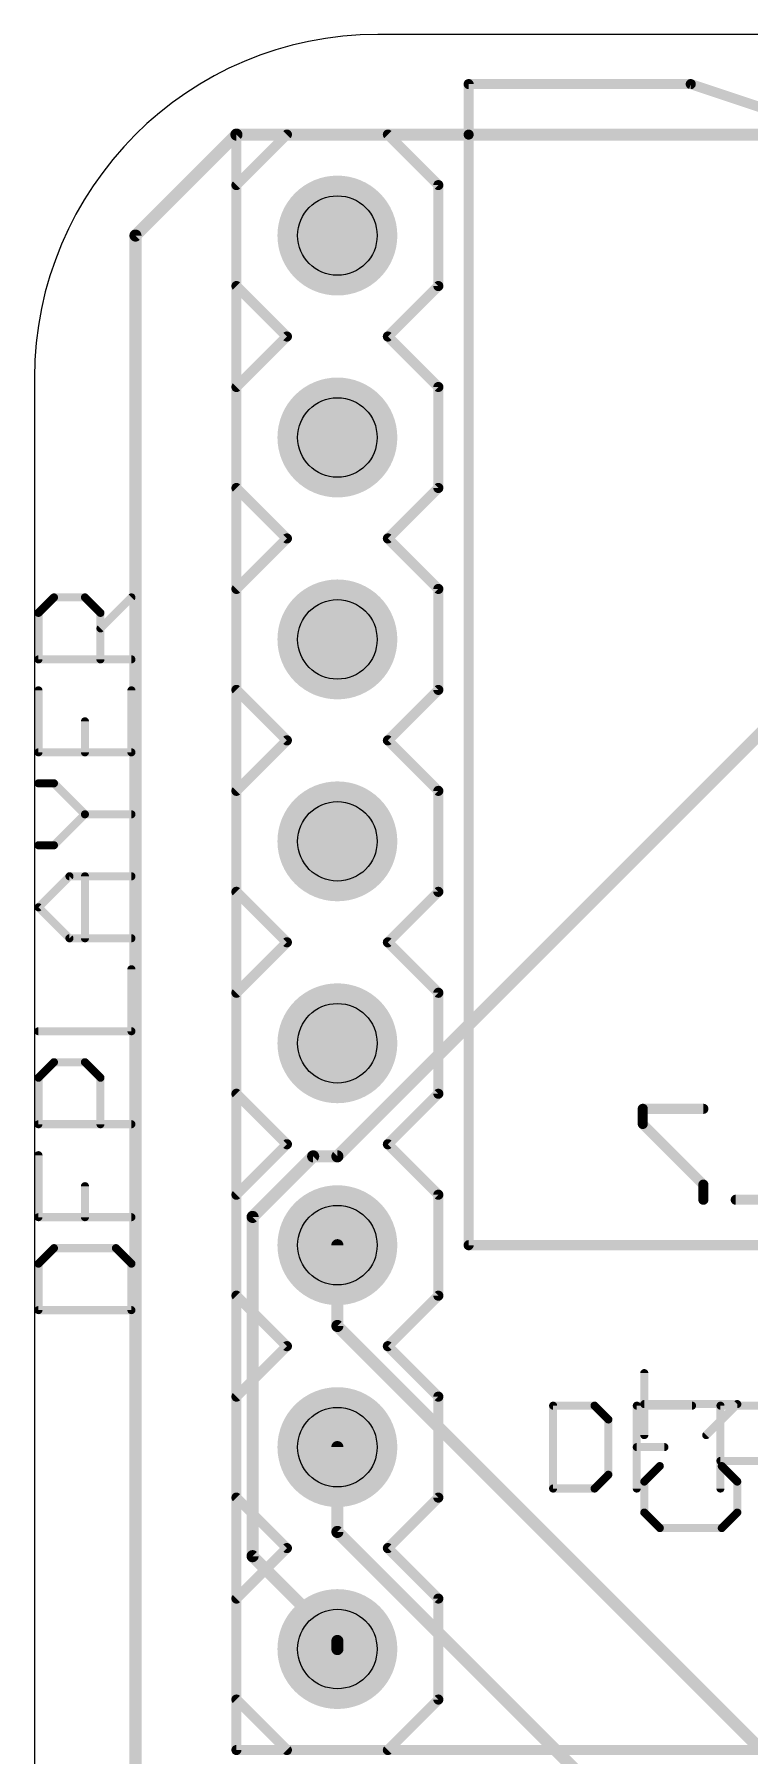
# Model space of a CAD drawing. Extents: x 0 to 45.5, y -0.6 to 38.1.
# Drawn here: x 0 to 8.99, y 15.17 to 36.82 of the extents above; entities that cross this region are included whole.
import ezdxf

# ---------------------------------------------------------------- set-up
doc = ezdxf.new("R2010")
doc.units = 0
for name, color, linetype in [('1', 22, 'CONTINUOUS'), ('16', 175, 'CONTINUOUS'), ('17', 82, 'CONTINUOUS'), ('20', 7, 'CONTINUOUS'), ('21', 253, 'CONTINUOUS'), ('25', 253, 'CONTINUOUS'), ('26', 253, 'CONTINUOUS'), ('28', 253, 'CONTINUOUS'), ('44', 253, 'CONTINUOUS')]:
    doc.layers.add(name, color=color, linetype=linetype)

# ---------------------------------------------------------------- blocks, each defined once
blk = doc.blocks.new('ROUNDP')
at = {"const_width": 0.5}
blk.add_lwpolyline([(0, -0.25, 1), (0, 0.25, 1), (0, -0.25)], format="xyb", dxfattribs=at)

msp = doc.modelspace()

# ---------------------------------------------------------------- linework, layer by layer
at = {"layer": '1', "const_width": 0.1524}
for points in [[(3.81, 22.7076), (11.43, 30.3276)], [(2.7432, 21.9456), (3.5052, 22.7076)], [(3.5052, 22.7076), (3.81, 22.7076)], [(2.7432, 17.6784), (2.7432, 21.9456)], [(3.81, 20.574), (3.81, 21.59)], [(17.6784, 6.7056), (3.81, 20.574)], [(3.81, 17.9832), (3.81, 19.05)], [(15.24, 6.5532), (3.81, 17.9832)], [(3.81, 16.6116), (2.7432, 17.6784)], [(3.81, 16.6116), (3.81, 16.51)]]:
    msp.add_lwpolyline(points, dxfattribs=at)
at = {"layer": '1', "const_width": 0.0762}
for points in [[(3.5052, 22.7457, 1), (3.5052, 22.6695)], [(3.5321, 22.6807, 1), (3.4783, 22.7345)], [(3.7831, 22.7345, 1), (3.8369, 22.6807)], [(3.81, 22.6695, 1), (3.81, 22.7457)], [(2.7813, 21.9456, 1), (2.7051, 21.9456)], [(2.7163, 21.9725, 1), (2.7701, 21.9187)], [(3.8481, 21.59, 1), (3.7719, 21.59)], [(3.7719, 20.574, 1), (3.8481, 20.574)], [(3.8369, 20.6009, 1), (3.7831, 20.5471)], [(3.8481, 19.05, 1), (3.7719, 19.05)], [(3.7719, 17.9832, 1), (3.8481, 17.9832)], [(3.8369, 18.0101, 1), (3.7831, 17.9563)], [(2.7701, 17.7053, 1), (2.7163, 17.6515)], [(2.7051, 17.6784, 1), (2.7813, 17.6784)], [(3.8481, 16.6116, 1), (3.7719, 16.6116)], [(3.7831, 16.5847, 1), (3.8369, 16.6385)], [(3.7719, 16.51, 1), (3.8481, 16.51)]]:
    msp.add_lwpolyline(points, format="xyb", dxfattribs=at)
at = {"layer": '16', "const_width": 0.1524}
for points in [[(1.27, 34.29), (2.54, 35.56)], [(2.54, 35.56), (24.13, 35.56)], [(1.27, 6.35), (1.27, 34.29)]]:
    msp.add_lwpolyline(points, dxfattribs=at)
at = {"layer": '16', "const_width": 0.0762}
for points in [[(2.54, 35.5981, 1), (2.54, 35.5219)], [(2.5669, 35.5331, 1), (2.5131, 35.5869)], [(1.3081, 34.29, 1), (1.2319, 34.29)], [(1.2431, 34.3169, 1), (1.2969, 34.2631)]]:
    msp.add_lwpolyline(points, format="xyb", dxfattribs=at)
at = {"layer": '20'}
for p, q in [((41.6509, 36.82), (4.319, 36.82)), ((0, 32.501), (0, 4.336))]:
    msp.add_line(p, q, dxfattribs=at)
msp.add_arc((4.319, 32.501), 4.319, 90, 180, dxfattribs=at)
at = {"layer": '21'}
for points, const_width in [([(8.255, 36.195), (5.461, 36.195)], 0.127), ([(5.461, 36.195), (5.461, 35.56)], 0.127), ([(10.16, 35.56), (8.255, 36.195)], 0.127), ([(3.175, 35.56), (2.54, 34.925)], 0.127), ([(5.461, 35.56), (2.54, 35.56)], 0.127), ([(2.54, 35.56), (2.54, 15.24)], 0.127), ([(5.08, 34.925), (4.445, 35.56)], 0.127), ([(5.461, 35.56), (5.461, 21.59)], 0.127), ([(5.08, 33.655), (5.08, 34.925)], 0.127), ([(2.54, 33.655), (3.175, 33.02)], 0.127), ([(4.445, 33.02), (5.08, 33.655)], 0.127), ([(3.175, 33.02), (2.54, 32.385)], 0.127), ([(5.08, 32.385), (4.445, 33.02)], 0.127), ([(5.08, 31.115), (5.08, 32.385)], 0.127), ([(2.54, 31.115), (3.175, 30.48)], 0.127), ([(4.445, 30.48), (5.08, 31.115)], 0.127), ([(3.175, 30.48), (2.54, 29.845)], 0.127), ([(5.08, 29.845), (4.445, 30.48)], 0.127), ([(5.08, 28.575), (5.08, 29.845)], 0.127), ([(2.54, 28.575), (3.175, 27.94)], 0.127), ([(4.445, 27.94), (5.08, 28.575)], 0.127), ([(3.175, 27.94), (2.54, 27.305)], 0.127), ([(5.08, 27.305), (4.445, 27.94)], 0.127), ([(5.08, 26.035), (5.08, 27.305)], 0.127), ([(2.54, 26.035), (3.175, 25.4)], 0.127), ([(4.445, 25.4), (5.08, 26.035)], 0.127), ([(3.175, 25.4), (2.54, 24.765)], 0.127), ([(5.08, 24.765), (4.445, 25.4)], 0.127), ([(5.08, 23.495), (5.08, 24.765)], 0.127), ([(2.54, 23.495), (3.175, 22.86)], 0.127), ([(4.445, 22.86), (5.08, 23.495)], 0.127), ([(3.175, 22.86), (2.54, 22.225)], 0.127), ([(5.08, 22.225), (4.445, 22.86)], 0.127), ([(5.08, 20.955), (5.08, 22.225)], 0.127), ([(5.461, 21.59), (19.939, 21.59)], 0.127), ([(2.54, 20.955), (3.175, 20.32)], 0.127), ([(4.445, 20.32), (5.08, 20.955)], 0.127), ([(3.175, 20.32), (2.54, 19.685)], 0.127), ([(5.08, 19.685), (4.445, 20.32)], 0.127), ([(5.08, 18.415), (5.08, 19.685)], 0.127), ([(6.5237, 19.5716), (6.5237, 18.5293)], 0.1016), ([(7.0449, 19.5716), (6.5237, 19.5716)], 0.1016), ([(7.2186, 19.3979), (7.0449, 19.5716)], 0.1016), ([(7.5762, 18.5293), (7.5762, 19.5716)], 0.1016), ([(7.5762, 19.5716), (8.2711, 19.5716)], 0.1016), ([(8.6287, 18.5293), (8.6287, 19.5716)], 0.1016), ([(8.6287, 19.5716), (9.1498, 19.5716)], 0.1016), ([(7.2186, 18.703), (7.2186, 19.3979)], 0.1016), ([(7.5762, 19.0504), (7.9236, 19.0504)], 0.1016), ([(9.1498, 18.8767), (8.6287, 18.8767)], 0.1016), ([(7.0449, 18.5293), (7.2186, 18.703)], 0.1016), ([(2.54, 18.415), (3.175, 17.78)], 0.127), ([(4.445, 17.78), (5.08, 18.415)], 0.127), ([(6.5237, 18.5293), (7.0449, 18.5293)], 0.1016), ([(3.175, 17.78), (2.54, 17.145)], 0.127), ([(5.08, 17.145), (4.445, 17.78)], 0.127), ([(5.08, 15.875), (5.08, 17.145)], 0.127), ([(2.54, 15.875), (3.175, 15.24)], 0.127), ([(4.445, 15.24), (5.08, 15.875)], 0.127), ([(2.54, 15.24), (11.43, 15.24)], 0.127)]:
    msp.add_lwpolyline(points, dxfattribs=dict(at, const_width=const_width))
for points, const_width in [([(5.461, 36.2268, 1), (5.461, 36.1632)], 0.0635), ([(5.4928, 36.195, 1), (5.4293, 36.195)], 0.0635), ([(8.265, 36.2251, 1), (8.245, 36.1649)], 0.0635), ([(8.255, 36.1632, 1), (8.255, 36.2268)], 0.0635), ([(2.54, 35.5918, 1), (2.54, 35.5282)], 0.0635), ([(2.5718, 35.56, 1), (2.5082, 35.56)], 0.0635), ([(3.1975, 35.5375, 1), (3.1525, 35.5825)], 0.0635), ([(4.4675, 35.5825, 1), (4.4225, 35.5375)], 0.0635), ([(5.4928, 35.56, 1), (5.4293, 35.56)], 0.0635), ([(5.4293, 35.56, 1), (5.4928, 35.56)], 0.0635), ([(5.461, 35.5282, 1), (5.461, 35.5918)], 0.0635), ([(2.5175, 34.9475, 1), (2.5625, 34.9025)], 0.0635), ([(5.1117, 34.925, 1), (5.0483, 34.925)], 0.0635), ([(5.0575, 34.9025, 1), (5.1025, 34.9475)], 0.0635), ([(2.5625, 33.6775, 1), (2.5175, 33.6325)], 0.0635), ([(5.0483, 33.655, 1), (5.1117, 33.655)], 0.0635), ([(5.1025, 33.6325, 1), (5.0575, 33.6775)], 0.0635), ([(3.1525, 32.9975, 1), (3.1975, 33.0425)], 0.0635), ([(3.1975, 32.9975, 1), (3.1525, 33.0425)], 0.0635), ([(4.4675, 33.0425, 1), (4.4225, 32.9975)], 0.0635), ([(4.4225, 33.0425, 1), (4.4675, 32.9975)], 0.0635), ([(2.5175, 32.4075, 1), (2.5625, 32.3625)], 0.0635), ([(5.1117, 32.385, 1), (5.0483, 32.385)], 0.0635), ([(5.0575, 32.3625, 1), (5.1025, 32.4075)], 0.0635), ([(2.5625, 31.1375, 1), (2.5175, 31.0925)], 0.0635), ([(5.1025, 31.0925, 1), (5.0575, 31.1375)], 0.0635), ([(5.0483, 31.115, 1), (5.1117, 31.115)], 0.0635), ([(3.1975, 30.4575, 1), (3.1525, 30.5025)], 0.0635), ([(3.1525, 30.4575, 1), (3.1975, 30.5025)], 0.0635), ([(4.4675, 30.5025, 1), (4.4225, 30.4575)], 0.0635), ([(4.4225, 30.5025, 1), (4.4675, 30.4575)], 0.0635), ([(2.5175, 29.8675, 1), (2.5625, 29.8225)], 0.0635), ([(5.1117, 29.845, 1), (5.0483, 29.845)], 0.0635), ([(5.0575, 29.8225, 1), (5.1025, 29.8675)], 0.0635), ([(2.5625, 28.5975, 1), (2.5175, 28.5525)], 0.0635), ([(5.0483, 28.575, 1), (5.1117, 28.575)], 0.0635), ([(5.1025, 28.5525, 1), (5.0575, 28.5975)], 0.0635), ([(3.1525, 27.9175, 1), (3.1975, 27.9625)], 0.0635), ([(3.1975, 27.9175, 1), (3.1525, 27.9625)], 0.0635), ([(4.4675, 27.9625, 1), (4.4225, 27.9175)], 0.0635), ([(4.4225, 27.9625, 1), (4.4675, 27.9175)], 0.0635), ([(2.5175, 27.3275, 1), (2.5625, 27.2825)], 0.0635), ([(5.1117, 27.305, 1), (5.0483, 27.305)], 0.0635), ([(5.0575, 27.2825, 1), (5.1025, 27.3275)], 0.0635), ([(2.5625, 26.0575, 1), (2.5175, 26.0125)], 0.0635), ([(5.0483, 26.035, 1), (5.1117, 26.035)], 0.0635), ([(5.1025, 26.0125, 1), (5.0575, 26.0575)], 0.0635), ([(3.1525, 25.3775, 1), (3.1975, 25.4225)], 0.0635), ([(3.1975, 25.3775, 1), (3.1525, 25.4225)], 0.0635), ([(4.4675, 25.4225, 1), (4.4225, 25.3775)], 0.0635), ([(4.4225, 25.4225, 1), (4.4675, 25.3775)], 0.0635), ([(2.5175, 24.7875, 1), (2.5625, 24.7425)], 0.0635), ([(5.1117, 24.765, 1), (5.0483, 24.765)], 0.0635), ([(5.0575, 24.7425, 1), (5.1025, 24.7875)], 0.0635), ([(2.5625, 23.5175, 1), (2.5175, 23.4725)], 0.0635), ([(5.0483, 23.495, 1), (5.1117, 23.495)], 0.0635), ([(5.1025, 23.4725, 1), (5.0575, 23.5175)], 0.0635), ([(3.1975, 22.8375, 1), (3.1525, 22.8825)], 0.0635), ([(3.1525, 22.8375, 1), (3.1975, 22.8825)], 0.0635), ([(4.4675, 22.8825, 1), (4.4225, 22.8375)], 0.0635), ([(4.4225, 22.8825, 1), (4.4675, 22.8375)], 0.0635), ([(2.5175, 22.2475, 1), (2.5625, 22.2025)], 0.0635), ([(5.1117, 22.225, 1), (5.0483, 22.225)], 0.0635), ([(5.0575, 22.2025, 1), (5.1025, 22.2475)], 0.0635), ([(5.461, 21.6217, 1), (5.461, 21.5583)], 0.0635), ([(5.4293, 21.59, 1), (5.4928, 21.59)], 0.0635), ([(2.5625, 20.9775, 1), (2.5175, 20.9325)], 0.0635), ([(5.1025, 20.9325, 1), (5.0575, 20.9775)], 0.0635), ([(5.0483, 20.955, 1), (5.1117, 20.955)], 0.0635), ([(3.1975, 20.2975, 1), (3.1525, 20.3425)], 0.0635), ([(3.1525, 20.2975, 1), (3.1975, 20.3425)], 0.0635), ([(4.4675, 20.3425, 1), (4.4225, 20.2975)], 0.0635), ([(4.4225, 20.3425, 1), (4.4675, 20.2975)], 0.0635), ([(2.5175, 19.7075, 1), (2.5625, 19.6625)], 0.0635), ([(5.1117, 19.685, 1), (5.0483, 19.685)], 0.0635), ([(5.0575, 19.6625, 1), (5.1025, 19.7075)], 0.0635), ([(6.5491, 19.5716, 1), (6.4983, 19.5716)], 0.0508), ([(6.5237, 19.597, 1), (6.5237, 19.5462)], 0.0508), ([(7.0629, 19.5896, 1), (7.0269, 19.5536)], 0.0508), ([(7.0449, 19.5462, 1), (7.0449, 19.597)], 0.0508), ([(7.6016, 19.5716, 1), (7.5508, 19.5716)], 0.0508), ([(7.5762, 19.597, 1), (7.5762, 19.5462)], 0.0508), ([(8.2711, 19.5462, 1), (8.2711, 19.597)], 0.0508), ([(8.6541, 19.5716, 1), (8.6033, 19.5716)], 0.0508), ([(8.6287, 19.597, 1), (8.6287, 19.5462)], 0.0508), ([(7.244, 19.3979, 1), (7.1932, 19.3979)], 0.0508), ([(7.2006, 19.3799, 1), (7.2366, 19.4158)], 0.0508), ([(7.5762, 19.0758, 1), (7.5762, 19.025)], 0.0508), ([(7.9236, 19.025, 1), (7.9236, 19.0758)], 0.0508), ([(8.6287, 18.9021, 1), (8.6287, 18.8513)], 0.0508), ([(7.1932, 18.703, 1), (7.244, 18.703)], 0.0508), ([(7.2366, 18.6851, 1), (7.2006, 18.721)], 0.0508), ([(2.5625, 18.4375, 1), (2.5175, 18.3925)], 0.0635), ([(5.0483, 18.415, 1), (5.1117, 18.415)], 0.0635), ([(5.1025, 18.3925, 1), (5.0575, 18.4375)], 0.0635), ([(6.5237, 18.5547, 1), (6.5237, 18.5039)], 0.0508), ([(6.4983, 18.5293, 1), (6.5491, 18.5293)], 0.0508), ([(7.0269, 18.5473, 1), (7.0629, 18.5113)], 0.0508), ([(7.0449, 18.5039, 1), (7.0449, 18.5547)], 0.0508), ([(7.5508, 18.5293, 1), (7.6016, 18.5293)], 0.0508), ([(8.6033, 18.5293, 1), (8.6541, 18.5293)], 0.0508), ([(3.1975, 17.7575, 1), (3.1525, 17.8025)], 0.0635), ([(3.1525, 17.7575, 1), (3.1975, 17.8025)], 0.0635), ([(4.4675, 17.8025, 1), (4.4225, 17.7575)], 0.0635), ([(4.4225, 17.8025, 1), (4.4675, 17.7575)], 0.0635), ([(2.5175, 17.1675, 1), (2.5625, 17.1225)], 0.0635), ([(5.1117, 17.145, 1), (5.0483, 17.145)], 0.0635), ([(5.0575, 17.1225, 1), (5.1025, 17.1675)], 0.0635), ([(2.5625, 15.8975, 1), (2.5175, 15.8525)], 0.0635), ([(5.0483, 15.875, 1), (5.1117, 15.875)], 0.0635), ([(5.1025, 15.8525, 1), (5.0575, 15.8975)], 0.0635), ([(2.54, 15.2718, 1), (2.54, 15.2082)], 0.0635), ([(2.5082, 15.24, 1), (2.5718, 15.24)], 0.0635), ([(3.1525, 15.2175, 1), (3.1975, 15.2625)], 0.0635), ([(4.4225, 15.2625, 1), (4.4675, 15.2175)], 0.0635)]:
    msp.add_lwpolyline(points, format="xyb", dxfattribs=dict(at, const_width=const_width))
at = {"layer": '25', "const_width": 0.1016}
for points in [[(0.0498, 29.5437), (0.2447, 29.7386)], [(0.2447, 29.7386), (0.6345, 29.7386)], [(0.6345, 29.7386), (0.8294, 29.5437)], [(0.8294, 29.3488), (1.2192, 29.7386)], [(0.0498, 28.959), (0.0498, 29.5437)], [(0.8294, 29.5437), (0.8294, 28.959)], [(1.2192, 28.959), (0.0498, 28.959)], [(0.0498, 28.5692), (0.0498, 27.7896)], [(1.2192, 27.7896), (1.2192, 28.5692)], [(0.6345, 27.7896), (0.6345, 28.1794)], [(0.0498, 27.7896), (1.2192, 27.7896)], [(0.2447, 27.3998), (0.0498, 27.3998)], [(0.6345, 27.01), (0.2447, 27.3998)], [(0.2447, 26.6202), (0.6345, 27.01)], [(0.6345, 27.01), (1.2192, 27.01)], [(0.0498, 26.6202), (0.2447, 26.6202)], [(0.0498, 25.8406), (0.4396, 26.2304)], [(0.4396, 26.2304), (1.2192, 26.2304)], [(0.6345, 25.4508), (0.6345, 26.2304)], [(0.4396, 25.4508), (0.0498, 25.8406)], [(1.2192, 25.4508), (0.4396, 25.4508)], [(1.2192, 24.2814), (1.2192, 25.061)], [(0.0498, 24.2814), (1.2192, 24.2814)], [(0.0498, 23.6967), (0.2447, 23.8916)], [(0.2447, 23.8916), (0.6345, 23.8916)], [(0.6345, 23.8916), (0.8294, 23.6967)], [(0.0498, 23.112), (0.0498, 23.6967)], [(0.8294, 23.6967), (0.8294, 23.112)], [(1.2192, 23.112), (0.0498, 23.112)], [(0.0498, 21.9426), (0.0498, 22.7222)], [(0.6345, 21.9426), (0.6345, 22.3324)], [(1.2192, 21.9426), (0.0498, 21.9426)], [(0.2447, 21.5528), (0.0498, 21.3579)], [(1.0243, 21.5528), (0.2447, 21.5528)], [(1.2192, 21.3579), (1.0243, 21.5528)], [(0.0498, 21.3579), (0.0498, 20.7732)], [(1.2192, 20.7732), (1.2192, 21.3579)], [(0.0498, 20.7732), (1.2192, 20.7732)]]:
    msp.add_lwpolyline(points, dxfattribs=at)
at = {"layer": '25', "const_width": 0.0508}
for points in [[(0.2447, 29.764, 1), (0.2447, 29.7132)], [(0.2627, 29.7206, 1), (0.2267, 29.7565)], [(0.6525, 29.7565, 1), (0.6165, 29.7206)], [(0.6345, 29.7132, 1), (0.6345, 29.764)], [(1.2372, 29.7206, 1), (1.2012, 29.7565)], [(0.0752, 29.5437, 1), (0.0244, 29.5437)], [(0.0318, 29.5616, 1), (0.0678, 29.5257)], [(0.8548, 29.5437, 1), (0.804, 29.5437)], [(0.8114, 29.5257, 1), (0.8474, 29.5616)], [(0.8114, 29.3667, 1), (0.8474, 29.3308)], [(0.0498, 28.9844, 1), (0.0498, 28.9336)], [(0.0244, 28.959, 1), (0.0752, 28.959)], [(0.804, 28.959, 1), (0.8548, 28.959)], [(1.2192, 28.9336, 1), (1.2192, 28.9844)], [(0.0752, 28.5692, 1), (0.0244, 28.5692)], [(1.2446, 28.5692, 1), (1.1938, 28.5692)], [(0.6599, 28.1794, 1), (0.6091, 28.1794)], [(0.0498, 27.815, 1), (0.0498, 27.7642)], [(0.0244, 27.7896, 1), (0.0752, 27.7896)], [(0.6091, 27.7896, 1), (0.6599, 27.7896)], [(1.1938, 27.7896, 1), (1.2446, 27.7896)], [(1.2192, 27.7642, 1), (1.2192, 27.815)], [(0.0498, 27.4252, 1), (0.0498, 27.3744)], [(0.2627, 27.4177, 1), (0.2267, 27.3818)], [(0.2447, 27.3744, 1), (0.2447, 27.4252)], [(0.6345, 27.0354, 1), (0.6345, 26.9846)], [(0.6525, 26.992, 1), (0.6165, 27.0279)], [(0.6165, 26.992, 1), (0.6525, 27.0279)], [(1.2192, 26.9846, 1), (1.2192, 27.0354)], [(0.0498, 26.6456, 1), (0.0498, 26.5948)], [(0.2267, 26.6381, 1), (0.2627, 26.6022)], [(0.2447, 26.5948, 1), (0.2447, 26.6456)], [(0.4396, 26.2558, 1), (0.4396, 26.205)], [(0.4576, 26.2124, 1), (0.4216, 26.2483)], [(0.6599, 26.2304, 1), (0.6091, 26.2304)], [(1.2192, 26.205, 1), (1.2192, 26.2558)], [(0.0678, 25.8585, 1), (0.0318, 25.8226)], [(0.0318, 25.8585, 1), (0.0678, 25.8226)], [(0.4396, 25.4762, 1), (0.4396, 25.4254)], [(0.4216, 25.4328, 1), (0.4576, 25.4688)], [(0.6091, 25.4508, 1), (0.6599, 25.4508)], [(1.2192, 25.4254, 1), (1.2192, 25.4762)], [(1.2446, 25.061, 1), (1.1938, 25.061)], [(0.0498, 24.3068, 1), (0.0498, 24.256)], [(1.1938, 24.2814, 1), (1.2446, 24.2814)], [(1.2192, 24.256, 1), (1.2192, 24.3068)], [(0.2447, 23.917, 1), (0.2447, 23.8662)], [(0.2627, 23.8736, 1), (0.2267, 23.9096)], [(0.6525, 23.9096, 1), (0.6165, 23.8736)], [(0.6345, 23.8662, 1), (0.6345, 23.917)], [(0.0318, 23.7147, 1), (0.0678, 23.6787)], [(0.0752, 23.6967, 1), (0.0244, 23.6967)], [(0.8548, 23.6967, 1), (0.804, 23.6967)], [(0.8114, 23.6787, 1), (0.8474, 23.7147)], [(0.0498, 23.1374, 1), (0.0498, 23.0866)], [(0.0244, 23.112, 1), (0.0752, 23.112)], [(0.804, 23.112, 1), (0.8548, 23.112)], [(1.2192, 23.0866, 1), (1.2192, 23.1374)], [(0.0752, 22.7222, 1), (0.0244, 22.7222)], [(0.6599, 22.3324, 1), (0.6091, 22.3324)], [(0.0498, 21.968, 1), (0.0498, 21.9172)], [(0.0244, 21.9426, 1), (0.0752, 21.9426)], [(0.6091, 21.9426, 1), (0.6599, 21.9426)], [(1.2192, 21.9172, 1), (1.2192, 21.968)], [(0.2447, 21.5782, 1), (0.2447, 21.5274)], [(0.2627, 21.5348, 1), (0.2267, 21.5708)], [(1.0423, 21.5708, 1), (1.0063, 21.5348)], [(1.0243, 21.5274, 1), (1.0243, 21.5782)], [(0.0318, 21.3759, 1), (0.0678, 21.3399)], [(0.0752, 21.3579, 1), (0.0244, 21.3579)], [(1.2446, 21.3579, 1), (1.1938, 21.3579)], [(1.2012, 21.3399, 1), (1.2372, 21.3759)], [(0.0498, 20.7986, 1), (0.0498, 20.7478)], [(0.0244, 20.7732, 1), (0.0752, 20.7732)], [(1.1938, 20.7732, 1), (1.2446, 20.7732)], [(1.2192, 20.7478, 1), (1.2192, 20.7986)]]:
    msp.add_lwpolyline(points, format="xyb", dxfattribs=at)
at = {"layer": '26', "const_width": 0.1016}
for points in [[(7.6708, 19.2014), (7.6708, 19.981)], [(8.8402, 19.5912), (7.6708, 19.5912)], [(8.4504, 19.2014), (8.8402, 19.5912)], [(7.6708, 18.6167), (7.8657, 18.8116)], [(8.6453, 18.8116), (8.8402, 18.6167)], [(7.6708, 18.2269), (7.6708, 18.6167)], [(8.8402, 18.6167), (8.8402, 18.2269)], [(7.8657, 18.032), (7.6708, 18.2269)], [(8.8402, 18.2269), (8.6453, 18.032)], [(8.6453, 18.032), (7.8657, 18.032)]]:
    msp.add_lwpolyline(points, dxfattribs=at)
at = {"layer": '26', "const_width": 0.0508}
for points in [[(7.6962, 19.981, 1), (7.6454, 19.981)], [(7.6708, 19.6166, 1), (7.6708, 19.5658)], [(8.8582, 19.5732, 1), (8.8222, 19.6092)], [(8.8402, 19.5658, 1), (8.8402, 19.6166)], [(7.6454, 19.2014, 1), (7.6962, 19.2014)], [(8.4324, 19.2194, 1), (8.4684, 19.1834)], [(7.8837, 18.7936, 1), (7.8477, 18.8296)], [(8.6633, 18.8296, 1), (8.6273, 18.7936)], [(7.6528, 18.6347, 1), (7.6888, 18.5987)], [(7.6962, 18.6167, 1), (7.6454, 18.6167)], [(8.8656, 18.6167, 1), (8.8148, 18.6167)], [(8.8222, 18.5987, 1), (8.8582, 18.6347)], [(7.6888, 18.2449, 1), (7.6528, 18.2089)], [(7.6454, 18.2269, 1), (7.6962, 18.2269)], [(8.8148, 18.2269, 1), (8.8656, 18.2269)], [(8.8582, 18.2089, 1), (8.8222, 18.2449)], [(7.8657, 18.0574, 1), (7.8657, 18.0066)], [(7.8477, 18.014, 1), (7.8837, 18.05)], [(8.6273, 18.05, 1), (8.6633, 18.014)], [(8.6453, 18.0066, 1), (8.6453, 18.0574)]]:
    msp.add_lwpolyline(points, format="xyb", dxfattribs=at)
at = {"layer": '28', "const_width": 0.127}
for points in [[(8.4141, 23.3055), (7.6515, 23.3055)], [(7.6515, 23.3055), (7.6515, 23.1148)], [(7.6515, 23.1148), (8.4141, 22.3522)], [(8.4141, 22.3522), (8.4141, 22.1615)], [(9.5835, 22.1615), (8.8209, 22.1615)]]:
    msp.add_lwpolyline(points, dxfattribs=at)
at = {"layer": '28', "const_width": 0.0635}
for points in [[(7.6832, 23.3055, 1), (7.6197, 23.3055)], [(7.6515, 23.3372, 1), (7.6515, 23.2737)], [(7.6739, 23.1373, 1), (7.629, 23.0924)], [(8.4141, 23.2737, 1), (8.4141, 23.3372)], [(7.6197, 23.1148, 1), (7.6832, 23.1148)], [(8.4459, 22.3522, 1), (8.3824, 22.3522)], [(8.3917, 22.3297, 1), (8.4366, 22.3746)], [(8.3824, 22.1615, 1), (8.4459, 22.1615)], [(8.8209, 22.1932, 1), (8.8209, 22.1298)]]:
    msp.add_lwpolyline(points, format="xyb", dxfattribs=at)
at = {"layer": '44'}
for centre in [(3.81, 34.29), (3.81, 31.75), (3.81, 29.21), (3.81, 26.67), (3.81, 24.13), (3.81, 21.59), (3.81, 19.05), (3.81, 16.51)]:
    msp.add_circle(centre, 0.5, dxfattribs=at)

# ---------------------------------------------------------------- block references
at = {"layer": '17', "xscale": 1.508, "yscale": 1.508, "rotation": 90}
for p in [(3.81, 34.29), (3.81, 34.29), (3.81, 31.75), (3.81, 31.75), (3.81, 29.21), (3.81, 29.21), (3.81, 26.67), (3.81, 26.67), (3.81, 24.13), (3.81, 24.13), (3.81, 21.59), (3.81, 21.59), (3.81, 19.05), (3.81, 19.05), (3.81, 16.51), (3.81, 16.51)]:
    msp.add_blockref('ROUNDP', p, dxfattribs=at)

doc.saveas('drawing.dxf')
